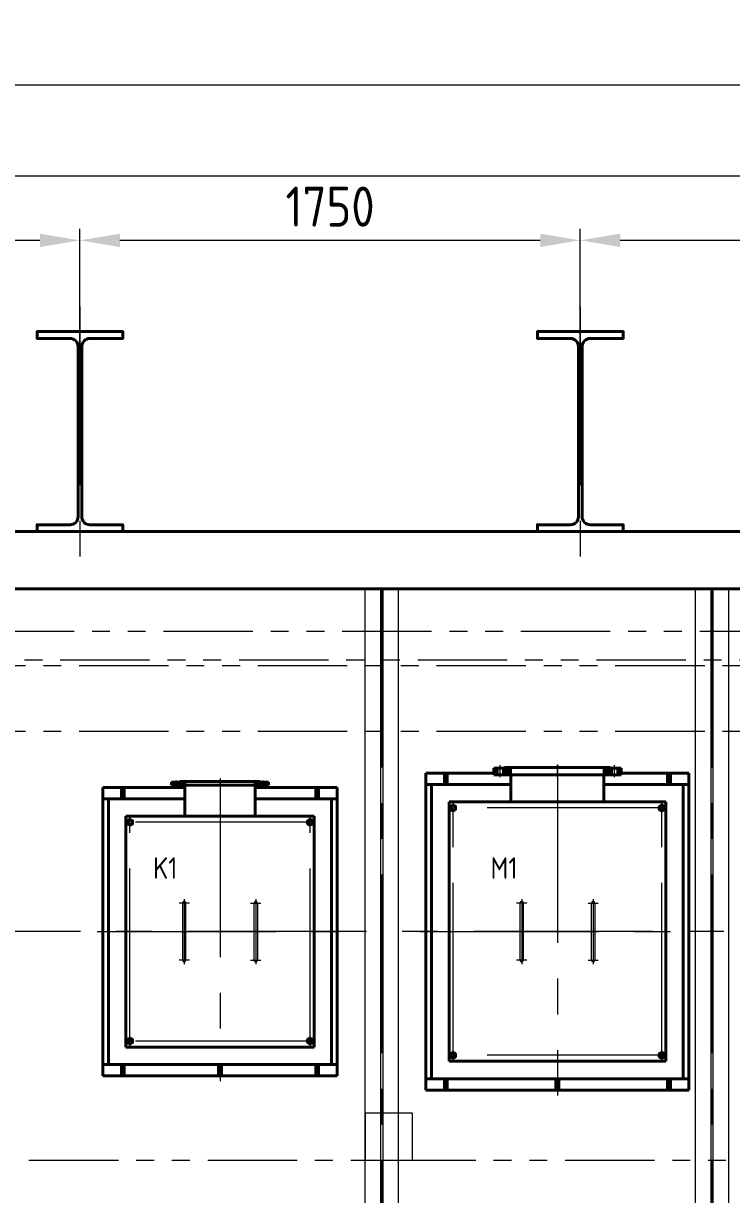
# Model space of a CAD drawing. Header units: millimetres. Extents: x 52110 to 400893, y -153728 to 31997.
# Drawn here: x 167130 to 169606, y 3699 to 7798 of the extents above; entities that cross this region are included whole.
import ezdxf

# ---------------------------------------------------------------- set-up
doc = ezdxf.new("R2010")
doc.units = ezdxf.units.MM
doc.header["$LTSCALE"] = 500
doc.linetypes.add('CENTER', pattern=[2, 1.25, -0.25, 0.25, -0.25])
doc.linetypes.add('PHANTOM2', pattern=[1.25, 0.625, -0.125, 0.125, -0.125, 0.125, -0.125])
for name, color, linetype, lineweight in [('2D', 4, 'PHANTOM2', 20), ('BIAOZHU', 3, 'Continuous', 25), ('POU', 4, 'Continuous', 20), ('SHI', 7, 'Continuous', 40), ('SW', 8, 'Continuous', 20), ('WEN', 3, 'Continuous', 20), ('ZHONG', 1, 'CENTER', 20)]:
    doc.layers.add(name, color=color, linetype=linetype, lineweight=lineweight)
doc.styles.add('GB', font='gbenor.shx', dxfattribs={"bigfont": 'gbcbig.shx'})
doc.dimstyles.new('ISO-25$0', dxfattribs={"dimscale": 40, "dimtxt": 3.5, "dimasz": 3.5, "dimexe": 1, "dimexo": 0.2, "dimgap": 1.2, "dimtad": 1, "dimtoh": 1, "dimdec": 1, "dimzin": 9, "dimdsep": 46, "dimtxsty": 'GB', "dimcen": 0, "dimclrd": 3, "dimclre": 3, "dimclrt": 256, "dimadec": 0, "dimazin": 2, "dimtfac": 1, "dimtdec": 1, "dimtix": 1, "dimtmove": 0, "dimatfit": 3, "dimldrblk": 'DOTSMALL', "dimfxl": 0, "dimlwd": -1, "dimlwe": 20, "dimarcsym": 0})
pattern_1 = [(45, (-1333.1662, -1494.125), (-2.245064, 2.245064), [])]
pattern_2 = [(45, (-4144.3455, -3566.1863), (-2.245064, 2.245064), [])]

# ---------------------------------------------------------------- blocks, each defined once
blk = doc.blocks.new('dl')
at = {"layer": 'SHI'}
blk.add_lwpolyline([(168935.8, 74025.5), (169085.8, 74025.5), (169085.8, 74049.5), (168970.3, 74049.5, -0.414214), (168942.3, 74077.5), (168942.3, 74673.5, -0.414214), (168970.3, 74701.5), (169085.8, 74701.5), (169085.8, 74725.5), (168935.8, 74725.5), (168785.8, 74725.5), (168785.8, 74701.5), (168901.3, 74701.5, -0.414214), (168929.3, 74673.5), (168929.3, 74077.5, -0.414214), (168901.3, 74049.5), (168785.8, 74049.5), (168785.8, 74025.5)], format="xyb", close=True, dxfattribs=at)
at = {"layer": 'ZHONG'}
blk.add_line((168935.8, 74813), (168935.8, 73934.6), dxfattribs=at)
blk = doc.blocks.new('*D1246')
at = {"layer": 'Defpoints', "color": 0}
for p in [(169077.4, 7038.8), (169077.4, 6519.3), (170827.4, 6519.3)]:
    blk.add_point(p, dxfattribs=at)
at = {"layer": 'WEN', "color": 3, "linetype": 'ByBlock', "lineweight": 20}
for p, q in [((169077.4, 6527.3), (169077.4, 7078.8)), ((170827.4, 6527.3), (170827.4, 7078.8))]:
    blk.add_line(p, q, dxfattribs=at)
at = {"layer": 'WEN', "color": 3, "linetype": 'ByBlock'}
blk.add_line((170687.4, 7038.8), (169217.4, 7038.8), dxfattribs=at)
at = {"layer": 'WEN', "color": 3}
for points in [[(169217.4, 7062.2), (169217.4, 7015.5), (169077.4, 7038.8)], [(170687.4, 7062.2), (170687.4, 7015.5), (170827.4, 7038.8)]]:
    blk.add_solid(points, dxfattribs=at)
at = {"layer": 'WEN', "insert": (169952.4, 7156.8), "char_height": 140, "attachment_point": 5, "style": 'GB'}
blk.add_mtext('1750', dxfattribs=at)
blk = doc.blocks.new('_DotSmall')
at = {"color": 0, "linetype": 'ByBlock', "const_width": 0.5}
blk.add_lwpolyline([(-0.0625, 0, 1), (0.0625, 0, 1)], format="xyb", close=True, dxfattribs=at)
blk = doc.blocks.new('*D1247')
at = {"layer": 'Defpoints', "color": 0}
for p in [(167327.4, 7038.8), (167327.4, 6519.3), (169077.4, 6519.3)]:
    blk.add_point(p, dxfattribs=at)
at = {"layer": 'WEN', "color": 3, "linetype": 'ByBlock', "lineweight": 20}
for p, q in [((167327.4, 6527.3), (167327.4, 7078.8)), ((169077.4, 6527.3), (169077.4, 7078.8))]:
    blk.add_line(p, q, dxfattribs=at)
at = {"layer": 'WEN', "color": 3, "linetype": 'ByBlock'}
blk.add_line((168937.4, 7038.8), (167467.4, 7038.8), dxfattribs=at)
at = {"layer": 'WEN', "color": 3}
for points in [[(167467.4, 7062.2), (167467.4, 7015.5), (167327.4, 7038.8)], [(168937.4, 7062.2), (168937.4, 7015.5), (169077.4, 7038.8)]]:
    blk.add_solid(points, dxfattribs=at)
at = {"layer": 'WEN', "insert": (168202.4, 7156.8), "char_height": 140, "attachment_point": 5, "style": 'GB'}
blk.add_mtext('1750', dxfattribs=at)
blk = doc.blocks.new('*D1248')
at = {"layer": 'Defpoints', "color": 0}
for p in [(165647.4, 7038.8), (165647.4, 6519.3), (167327.4, 6519.3)]:
    blk.add_point(p, dxfattribs=at)
at = {"layer": 'WEN', "color": 3, "linetype": 'ByBlock', "lineweight": 20}
for p, q in [((165647.4, 6527.3), (165647.4, 7078.8)), ((167327.4, 6527.3), (167327.4, 7078.8))]:
    blk.add_line(p, q, dxfattribs=at)
at = {"layer": 'WEN', "color": 3, "linetype": 'ByBlock'}
blk.add_line((167187.4, 7038.8), (165787.4, 7038.8), dxfattribs=at)
at = {"layer": 'WEN', "color": 3}
for points in [[(165787.4, 7062.2), (165787.4, 7015.5), (165647.4, 7038.8)], [(167187.4, 7062.2), (167187.4, 7015.5), (167327.4, 7038.8)]]:
    blk.add_solid(points, dxfattribs=at)
at = {"layer": 'WEN', "insert": (166487.4, 7156.8), "char_height": 140, "attachment_point": 5, "style": 'GB'}
blk.add_mtext('1680', dxfattribs=at)
blk = doc.blocks.new('*D1249')
at = {"layer": 'Defpoints', "color": 0}
for p in [(186682.4, 7583.6), (186682.4, 7030.2), (165202.4, 5569.3)]:
    blk.add_point(p, dxfattribs=at)
at = {"layer": 'WEN', "color": 3, "linetype": 'ByBlock', "lineweight": 20}
for p, q in [((165202.4, 5577.3), (165202.4, 7623.6)), ((186682.4, 7038.2), (186682.4, 7623.6))]:
    blk.add_line(p, q, dxfattribs=at)
at = {"layer": 'WEN', "color": 3, "linetype": 'ByBlock'}
blk.add_line((165342.4, 7583.6), (186542.4, 7583.6), dxfattribs=at)
at = {"layer": 'WEN', "color": 3}
for points in [[(165342.4, 7607), (165342.4, 7560.3), (165202.4, 7583.6)], [(186542.4, 7607), (186542.4, 7560.3), (186682.4, 7583.6)]]:
    blk.add_solid(points, dxfattribs=at)
at = {"layer": 'WEN', "insert": (175942.4, 7706.3), "char_height": 140, "attachment_point": 5, "style": 'GB'}
blk.add_mtext('21480（砌体尺寸）', dxfattribs=at)
blk = doc.blocks.new('*D1251')
at = {"layer": 'Defpoints', "color": 0}
for p in [(185927.4, 7264.5), (185927.4, 7264.5), (165847.4, 6954.5)]:
    blk.add_point(p, dxfattribs=at)
at = {"layer": 'WEN', "color": 3, "linetype": 'ByBlock', "lineweight": 20}
for p, q in [((165847.4, 6962.5), (165847.4, 7304.5)), ((185927.4, 7272.5), (185927.4, 7304.5))]:
    blk.add_line(p, q, dxfattribs=at)
at = {"layer": 'WEN', "color": 3, "linetype": 'ByBlock'}
blk.add_line((165987.4, 7264.5), (185787.4, 7264.5), dxfattribs=at)
at = {"layer": 'WEN', "color": 3}
for points in [[(165987.4, 7287.9), (165987.4, 7241.2), (165847.4, 7264.5)], [(185787.4, 7287.9), (185787.4, 7241.2), (185927.4, 7264.5)]]:
    blk.add_solid(points, dxfattribs=at)
at = {"layer": 'WEN', "insert": (175887.4, 7389.5), "char_height": 140, "attachment_point": 5, "style": 'GB'}
blk.add_mtext('20080(炉子有效长度）', dxfattribs=at)
blk = doc.blocks.new('A$C704930C1')
at = {"layer": 'POU'}
h = blk.add_hatch(dxfattribs=at)
h.set_pattern_fill('ANSI31', color=256, style=0)
h.set_pattern_definition(pattern_1)
h.paths.add_polyline_path([(8.5, 15.2), (0, 15.2), (0, 5.2), (8.5, 5.2)])
h.paths.add_polyline_path([(46.5, 5.2), (46.5, 17.2), (30, 17.2), (28, 15.2), (26.5, 15.2), (26.5, 5.2)])
h = blk.add_hatch(dxfattribs=at)
h.set_pattern_fill('ANSI31', color=256, style=0)
h.set_pattern_definition(pattern_1)
h.paths.add_polyline_path([(313.5, 15.2), (312, 15.2), (310, 17.2), (293.5, 17.2), (293.5, 5.2), (313.5, 5.2)])
h.paths.add_polyline_path([(340, 15.2), (331.5, 15.2), (331.5, 5.2), (340, 5.2)])
at = {"layer": 'SHI'}
for p, q in [((0, 15.2), (28, 15.2)), ((0, 5.2), (0, 15.2)), ((0, 5.2), (340, 5.2)), ((8.5, 5.2), (8.5, 15.2)), ((26.5, 5.2), (26.5, 15.2)), ((30, 17.2), (28, 15.2)), ((30, 17.2), (310, 17.2)), ((46.5, 5.2), (46.5, 17.2)), ((293.5, 5.2), (293.5, 17.2)), ((310, 17.2), (312, 15.2)), ((312, 15.2), (340, 15.2)), ((313.5, 5.2), (313.5, 15.2)), ((331.5, 5.2), (331.5, 15.2)), ((340, 5.2), (340, 15.2))]:
    blk.add_line(p, q, dxfattribs=at)
at = {"layer": 'ZHONG'}
for p, q in [((17.5, 0), (17.5, 21.1)), ((170, 0), (170, 21.1)), ((322.5, 0), (322.5, 21.1))]:
    blk.add_line(p, q, dxfattribs=at)
blk = doc.blocks.new('A$C7B05743A')
at = {"layer": 'SHI'}
for p, q in [((307.5, 1028.9), (20, 1028.9)), ((20, 18.9), (20, 1028.9)), ((85, 1028.9), (85, 988.9)), ((95, 1028.9), (85, 1028.9)), ((95, 1028.9), (95, 988.9)), ((307.5, 927.9), (307.5, 1036.9)), ((552.5, 927.9), (552.5, 1036.9)), ((840, 1028.9), (552.5, 1028.9)), ((765, 1028.9), (775, 1028.9)), ((765, 1028.9), (765, 988.9)), ((775, 1028.9), (775, 988.9)), ((840, 18.9), (840, 1028.9)), ((20, 988.9), (307.5, 988.9)), ((40, 58.9), (40, 988.9)), ((95, 998.9), (85, 998.9)), ((552.5, 988.9), (840, 988.9)), ((765, 998.9), (775, 998.9)), ((820, 58.9), (820, 988.9)), ((759, 927.9), (101, 927.9)), ((101, 927.9), (101, 119.9)), ((759, 927.9), (759, 119.9)), ((759, 119.9), (101, 119.9)), ((20, 58.9), (840, 58.9)), ((85, 18.9), (85, 58.9)), ((95, 48.9), (85, 48.9)), ((95, 18.9), (95, 58.9)), ((425, 18.9), (425, 58.9)), ((435, 48.9), (425, 48.9)), ((435, 18.9), (435, 58.9)), ((765, 18.9), (765, 58.9)), ((765, 48.9), (775, 48.9)), ((775, 18.9), (775, 58.9)), ((840, 18.9), (20, 18.9)), ((95, 18.9), (85, 18.9)), ((435, 18.9), (425, 18.9)), ((765, 18.9), (775, 18.9))]:
    blk.add_line(p, q, dxfattribs=at)
for points in [[(115, 917.3), (106, 912.1), (106, 901.7), (115, 896.5)], [(115, 917.3), (124, 912.1), (124, 901.7), (115, 896.5)]]:
    blk.add_lwpolyline(points, dxfattribs=at)
for points in [[(754, 912.1), (745, 917.3), (736, 912.1), (736, 901.7), (745, 896.5), (754, 901.7)], [(106, 135.7), (115, 130.5), (124, 135.7), (124, 146.1), (115, 151.3), (106, 146.1)], [(754, 135.7), (745, 130.5), (736, 135.7), (736, 146.1), (745, 151.3), (754, 146.1)]]:
    blk.add_lwpolyline(points, close=True, dxfattribs=at)
for centre in [(115, 906.9), (745, 906.9), (115, 140.9), (745, 140.9)]:
    blk.add_circle(centre, 9, dxfattribs=at)
at = {"layer": 'SW'}
for p, q in [((299, 623.9), (299, 423.9)), ((311, 423.9), (311, 623.9)), ((549, 423.9), (549, 623.9)), ((561, 623.9), (561, 423.9))]:
    blk.add_line(p, q, dxfattribs=at)
for centre, start, end in [((305, 623.9), 0, 180), ((555, 623.9), 0, 180), ((305, 423.9), 180, 0), ((555, 423.9), 180, 0)]:
    blk.add_arc(centre, 6, start, end, dxfattribs=at)
at = {"layer": 'ZHONG'}
for p, q in [((430, 1059.3), (430, 0)), ((115, 119.9), (115, 927.9)), ((115, 891.7), (115, 927.4)), ((759, 906.9), (115, 906.9)), ((745, 119.9), (745, 927.9)), ((745, 891.7), (745, 927.4)), ((322.8, 623.9), (287.2, 623.9)), ((305, 637.9), (305, 410)), ((537.2, 623.9), (572.8, 623.9)), ((555, 637.9), (555, 410)), ((0, 523.9), (845.3, 523.9)), ((322.8, 423.9), (287.2, 423.9)), ((537.2, 423.9), (572.8, 423.9)), ((115, 156.2), (115, 120.4)), ((759, 140.9), (115, 140.9)), ((745, 156.2), (745, 120.4))]:
    blk.add_line(p, q, dxfattribs=at)
at = {"layer": 'WEN'}
blk.add_blockref('A$C704930C1', (260, 1031.7), dxfattribs=at)
at = {"layer": 'BIAOZHU', "style": 'GB'}
blk.add_text('K1', height=75, dxfattribs=at).set_placement((196.2, 709))
blk = doc.blocks.new('A$C688D03D0')
at = {"layer": 'POU'}
h = blk.add_hatch(dxfattribs=at)
h.set_pattern_fill('ANSI31', color=256, style=0)
h.set_pattern_definition(pattern_2)
h.paths.add_polyline_path([(58.5, 34.5), (37, 34.5), (34, 31.5), (33.5, 31.5), (33.5, 8.5), (58.5, 8.5)])
h.paths.add_polyline_path([(0, 8.5), (11.5, 8.5), (11.5, 31.5), (0, 31.5)])
h = blk.add_hatch(dxfattribs=at)
h.set_pattern_fill('ANSI31', color=256, style=0)
h.set_pattern_definition(pattern_2)
h.paths.add_polyline_path([(433.5, 8.5), (445, 8.5), (445, 31.5), (433.5, 31.5)])
h.paths.add_polyline_path([(411.5, 8.5), (411.5, 31.5), (411, 31.5), (408, 34.5), (386.5, 34.5), (386.5, 8.5)])
at = {"layer": 'SHI'}
for p, q in [((0, 31.5), (34, 31.5)), ((0, 8.5), (0, 31.5)), ((0, 8.5), (445, 8.5)), ((11.5, 8.5), (11.5, 31.5)), ((33.5, 8.5), (33.5, 31.5)), ((37, 34.5), (34, 31.5)), ((37, 34.5), (408, 34.5)), ((58.5, 8.5), (58.5, 34.5)), ((386.5, 8.5), (386.5, 34.5)), ((408, 34.5), (411, 31.5)), ((411, 31.5), (445, 31.5)), ((411.5, 8.5), (411.5, 31.5)), ((433.5, 8.5), (433.5, 31.5)), ((445, 8.5), (445, 31.5))]:
    blk.add_line(p, q, dxfattribs=at)
at = {"layer": 'ZHONG'}
for p, q in [((22.5, 0), (22.5, 42)), ((222.5, 0), (222.5, 42)), ((422.5, 0), (422.5, 42))]:
    blk.add_line(p, q, dxfattribs=at)
blk = doc.blocks.new('A$C7C540FFD')
at = {"layer": 'SHI'}
for p, q in [((257.5, 1128.9), (20, 1128.9)), ((20, 18.9), (20, 1128.9)), ((85, 1128.9), (85, 1088.9)), ((95, 1128.9), (85, 1128.9)), ((95, 1128.9), (95, 1088.9)), ((282.5, 1122.9), (677.5, 1122.9)), ((317.5, 1122.9), (317.5, 1027.9)), ((642.5, 1122.9), (642.5, 1027.9)), ((940, 1128.9), (702.5, 1128.9)), ((865, 1128.9), (875, 1128.9)), ((865, 1128.9), (865, 1088.9)), ((875, 1128.9), (875, 1088.9)), ((940, 18.9), (940, 1128.9)), ((20, 1088.9), (317.5, 1088.9)), ((40, 58.9), (40, 1088.9)), ((95, 1098.9), (85, 1098.9)), ((642.5, 1088.9), (940, 1088.9)), ((865, 1098.9), (875, 1098.9)), ((920, 58.9), (920, 1088.9)), ((859, 1027.9), (101, 1027.9)), ((101, 1027.9), (101, 119.9)), ((859, 1027.9), (859, 119.9)), ((859, 119.9), (101, 119.9)), ((20, 58.9), (940, 58.9)), ((85, 18.9), (85, 58.9)), ((95, 48.9), (85, 48.9)), ((95, 18.9), (95, 58.9)), ((475, 18.9), (475, 58.9)), ((485, 48.9), (475, 48.9)), ((485, 18.9), (485, 58.9)), ((865, 18.9), (865, 58.9)), ((865, 48.9), (875, 48.9)), ((875, 18.9), (875, 58.9)), ((940, 18.9), (20, 18.9)), ((95, 18.9), (85, 18.9)), ((485, 18.9), (475, 18.9)), ((865, 18.9), (875, 18.9))]:
    blk.add_line(p, q, dxfattribs=at)
for points in [[(115, 1017.3), (106, 1012.1), (106, 1001.7), (115, 996.5)], [(115, 1017.3), (124, 1012.1), (124, 1001.7), (115, 996.5)]]:
    blk.add_lwpolyline(points, dxfattribs=at)
for points in [[(854, 1012.1), (845, 1017.3), (836, 1012.1), (836, 1001.7), (845, 996.5), (854, 1001.7)], [(106, 135.7), (115, 130.5), (124, 135.7), (124, 146.1), (115, 151.3), (106, 146.1)], [(854, 135.7), (845, 130.5), (836, 135.7), (836, 146.1), (845, 151.3), (854, 146.1)]]:
    blk.add_lwpolyline(points, close=True, dxfattribs=at)
for centre in [(115, 1006.9), (845, 1006.9), (115, 140.9), (845, 140.9)]:
    blk.add_circle(centre, 9, dxfattribs=at)
at = {"layer": 'SW'}
for p, q in [((349, 673.9), (349, 473.9)), ((361, 473.9), (361, 673.9)), ((599, 473.9), (599, 673.9)), ((611, 673.9), (611, 473.9))]:
    blk.add_line(p, q, dxfattribs=at)
for centre, start, end in [((355, 673.9), 0, 180), ((605, 673.9), 0, 180), ((355, 473.9), 180, 0), ((605, 473.9), 180, 0)]:
    blk.add_arc(centre, 6, start, end, dxfattribs=at)
at = {"layer": 'ZHONG'}
for p, q in [((480, 1159.3), (480, 0)), ((115, 119.9), (115, 1027.9)), ((115, 991.7), (115, 1027.4)), ((845, 119.9), (845, 1027.9)), ((845, 991.7), (845, 1027.4)), ((859, 1006.9), (115, 1006.9)), ((372.8, 673.9), (337.2, 673.9)), ((355, 687.9), (355, 460)), ((587.2, 673.9), (622.8, 673.9)), ((605, 687.9), (605, 460)), ((0, 573.9), (945.3, 573.9)), ((372.8, 473.9), (337.2, 473.9)), ((587.2, 473.9), (622.8, 473.9)), ((115, 156.2), (115, 120.4)), ((859, 140.9), (115, 140.9)), ((845, 156.2), (845, 120.4))]:
    blk.add_line(p, q, dxfattribs=at)
at = {"layer": 'WEN'}
blk.add_blockref('A$C688D03D0', (257.5, 1114.4), dxfattribs=at)
at = {"layer": 'BIAOZHU', "style": 'GB'}
blk.add_text('M1', height=75, dxfattribs=at).set_placement((246.2, 759))
blk = doc.blocks.new('A$C7B3D596B')
at = {"layer": 'WEN'}
for p, q in [((0, 4556), (0, 0)), ((0, 4556), (116, 4556)), ((54, 4556), (54, 0)), ((62, 4556), (62, 0)), ((116, 4556), (116, 0))]:
    blk.add_line(p, q, dxfattribs=at)
at = {"layer": 'ZHONG', "color": 1}
blk.add_line((58, 4556), (58, 0), dxfattribs=at)

msp = doc.modelspace()

# ---------------------------------------------------------------- linework, layer by layer
at = {"layer": '2D'}
for p, q in [((186682.40863, 5669.34405), (165492.40863, 5669.34405)), ((186321.40863, 5569.34405), (165196.40863, 5569.34405)), ((186387.40863, 5549.34405), (165492.40863, 5549.34405)), ((186387.40863, 5319.34405), (165492.40863, 5319.34405)), ((165899.40863, 3819.3507), (185927.35102, 3819.3507))]:
    msp.add_line(p, q, dxfattribs=at)
msp.add_lwpolyline([(168325.53087, 3819.3507), (168490.53087, 3819.3507), (168490.53087, 3984.3507), (168325.53087, 3984.3507)], close=True, dxfattribs=at)
at = {"layer": 'SHI', "linetype": 'Continuous'}
for p, q in [((164946.40863, 6019.34405), (187011.40863, 6019.34405)), ((164946.40863, 5819.34405), (187011.40863, 5819.34405))]:
    msp.add_line(p, q, dxfattribs=at)
at = {"layer": 'ZHONG', "color": 1}
msp.add_line((185329.76014, 4619.3507), (161537.03625, 4619.3507), dxfattribs=at)

# ---------------------------------------------------------------- block references
at = {"layer": 'SHI'}
for p in [(-1608.35728, -68006.12241), (141.64272, -68006.12241)]:
    msp.add_blockref('dl', p, dxfattribs=at)
at = {"layer": 'WEN'}
for name, p in [('A$C7B3D596B', (168324.41222, 1263.34409)), ('A$C7B3D596B', (169479.41222, 1263.34409)), ('A$C7C540FFD', (168517.41193, 4045.42961)), ('A$C7B05743A', (167387.41231, 4095.4297))]:
    msp.add_blockref(name, p, dxfattribs=at)

# ---------------------------------------------------------------- dimensions: what is measured, and where the dimension line sits
for base, p1, p2, text, picture, middle in [((186682.40863, 7583.63246), (165202.40863, 5569.34405), (186682.40863, 7030.15479), '<>（砌体尺寸）', '*D1249', (175942.40863, 7706.26481)), ((185927.40863, 7264.52227), (165847.40863, 6954.52198), (185927.40863, 7264.52227), '<>(炉子有效长度）', '*D1251', (175887.40863, 7389.4708))]:
    dim = msp.add_linear_dim(base=base, p1=p1, p2=p2, text=text, dimstyle='ISO-25$0', override={"dimatfit": 0, "dimfxl": 1.8}, dxfattribs=at)
    dim.commit()
    dim.dimension.update_dxf_attribs({"geometry": picture, "text_midpoint": middle})
for base, p1, p2, picture, middle in [((165647.40863, 7038.83814), (167327.40863, 6519.34405), (165647.40863, 6519.34405), '*D1248', (166487.40863, 7156.83814)), ((167327.40863, 7038.83814), (169077.40863, 6519.34405), (167327.40863, 6519.34405), '*D1247', (168202.40863, 7156.83814)), ((169077.40863, 7038.83814), (170827.40863, 6519.34405), (169077.40863, 6519.34405), '*D1246', (169952.40863, 7156.83814))]:
    dim = msp.add_linear_dim(base=base, p1=p1, p2=p2, dimstyle='ISO-25$0', override={"dimatfit": 0, "dimfxl": 1.8}, dxfattribs=at)
    dim.commit()
    dim.dimension.update_dxf_attribs({"geometry": picture, "text_midpoint": middle})

doc.saveas('drawing.dxf')
